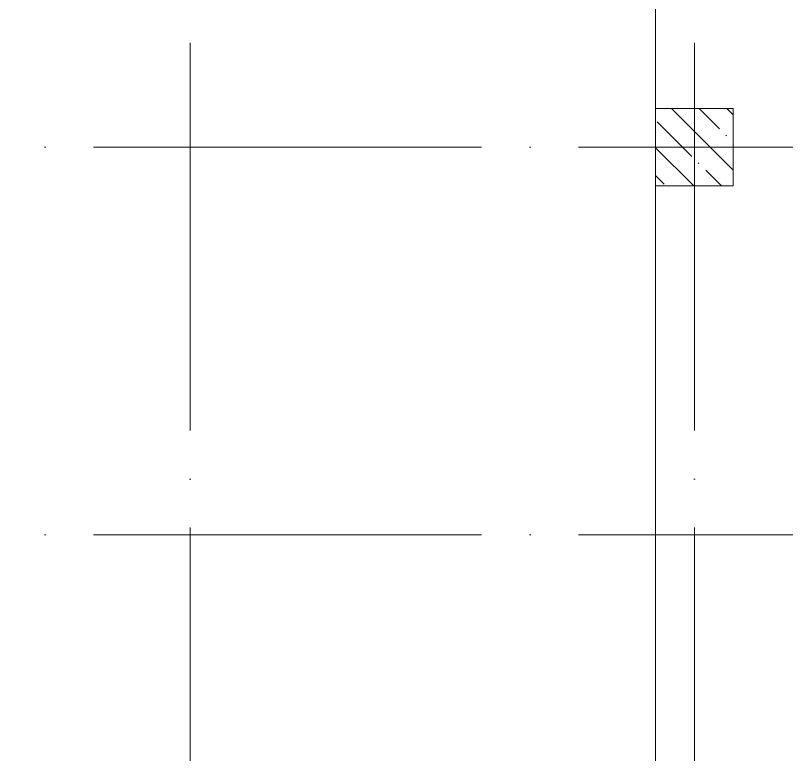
# Model space of a CAD drawing. Header units: millimetres. Extents: x -68946 to 690821, y -552984 to 293768.
# Drawn here: x 94338 to 98313, y 42392 to 46205 of the extents above; entities that cross this region are included whole.
import ezdxf

# ---------------------------------------------------------------- set-up
doc = ezdxf.new("R2010")
doc.units = ezdxf.units.MM
doc.linetypes.add('ADSK_Линия сетки', pattern=[2500, 2000, -250, 0, -250])
for name, color, linetype, lineweight in [('A-FLOR-____-OTLN', 250, 'Continuous', 9), ('S-COLS-____-MCUT', 250, 'Continuous', 25), ('S-COLS-____-OTLN', 250, 'Continuous', 9), ('S-GRID-____-OTLN', 250, 'Continuous', 9)]:
    doc.layers.add(name, color=color, linetype=linetype, lineweight=lineweight)

msp = doc.modelspace()

# ---------------------------------------------------------------- hatches: boundary and pattern name
at = {"layer": 'S-COLS-____-OTLN', "lineweight": 5, "true_color": 0x000000}
h = msp.add_hatch(dxfattribs=at)
h.set_pattern_fill('FP_1', color=18, style=0, pattern_type=2)
h.set_pattern_definition([(135, (12287.91, -0.0006), (-142.5612, -142.5612), []), (135, (12430.48, -0.0006), (-142.5612, -142.5612), [252.016, -50.403, 3.353, -47.05])])
h.paths.add_polyline_path([(98037.8919, 45324.9994), (98037.8919, 45724.9994), (97637.8919, 45724.9994), (97637.8919, 45324.9994)])

# ---------------------------------------------------------------- linework, layer by layer
at = {"layer": 'A-FLOR-____-OTLN', "color": 18, "lineweight": 5, "true_color": 0x000000}
for p, q in [((97637.8919, 45724.9994), (97637.8919, 51474.9994)), ((97637.8919, 39935.9994), (97637.8919, 45324.9994))]:
    msp.add_line(p, q, dxfattribs=at)
at = {"layer": 'S-COLS-____-MCUT', "color": 18, "lineweight": 5, "true_color": 0x000000}
for p, q in [((98037.8919, 45724.9994), (97637.8919, 45724.9994)), ((97637.8919, 45724.9994), (97637.8919, 45324.9994)), ((98037.8919, 45324.9994), (98037.8919, 45724.9994)), ((97637.8919, 45324.9994), (98037.8919, 45324.9994))]:
    msp.add_line(p, q, dxfattribs=at)
at = {"layer": 'S-GRID-____-OTLN', "color": 18, "linetype": 'ADSK_Линия сетки', "true_color": 0x000000}
for p, q in [((95237.9138, 61063.6538), (95237.9138, -2919.5356)), ((97837.9138, 61063.6538), (97837.9138, -2919.5356)), ((77240.3519, 45525), (168626.8279, 45525)), ((77240.3519, 43525), (168626.8279, 43525))]:
    msp.add_line(p, q, dxfattribs=at)

doc.saveas('drawing.dxf')
